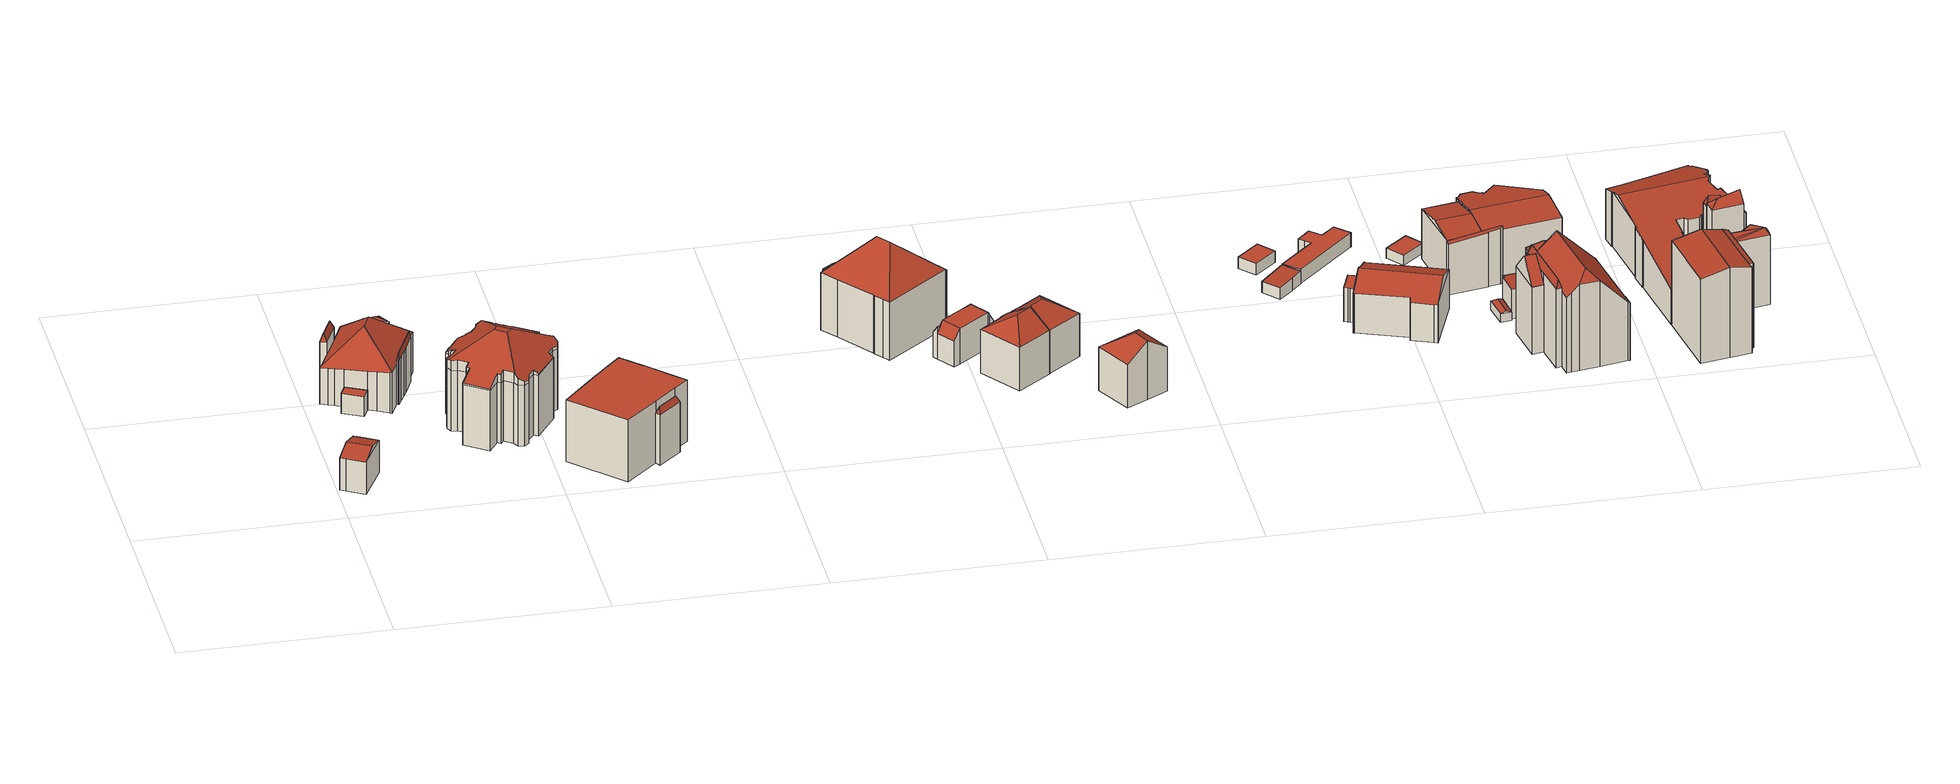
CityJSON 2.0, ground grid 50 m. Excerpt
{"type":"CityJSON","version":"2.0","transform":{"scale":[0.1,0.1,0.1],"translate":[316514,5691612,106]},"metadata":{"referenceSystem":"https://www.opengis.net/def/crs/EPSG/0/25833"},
"CityObjects":{
"building1":{"type":"Building","attributes":{"Dachtyp_tdc":"tdcFreeFormRoof","Gemeindeschluessel":14713000,"Dachneigung":15.36,"QualitaetDacherkennung":41,"Geometrietyp2DReferenz":"3000","function":"31001_9998","roofType":"5000","measuredHeight":9.79},"geometry":[{"type":"MultiSurface","lod":"2","boundaries":[[[0,1,2,3]],[[1,4,5,2]],[[4,6,7,5]],[[6,8,9,7]],[[8,10,11,9]],[[10,12,13,11]],[[12,14,15,13]],[[14,0,3,15]],[[16,14,12,10,8,17]],[[0,16,17,6,4,1]],[[0,14,16]],[[8,6,17]],[[3,2,5,7,9,11,13,15]]],"semantics":{"surfaces":[{"type":"WallSurface"},{"type":"RoofSurface"},{"type":"GroundSurface"}],"values":[0,0,0,0,0,0,0,0,1,1,0,0,2]}}]},
"building2":{"type":"Building","attributes":{"Dachtyp_tdc":"tdcPolyFlatRoof","Gemeindeschluessel":14713000,"Dachneigung":0,"QualitaetDacherkennung":39,"Geometrietyp2DReferenz":"3000","function":"31001_9998","roofType":"1000","measuredHeight":5.15},"geometry":[{"type":"MultiSurface","lod":"2","boundaries":[[[18,19,20,21]],[[19,22,23,20]],[[22,24,25,23]],[[24,18,21,25]],[[24,22,19,18]],[[21,20,23,25]]],"semantics":{"surfaces":[{"type":"WallSurface"},{"type":"RoofSurface"},{"type":"GroundSurface"}],"values":[0,0,0,0,1,2]}}]},
"building3":{"type":"Building","attributes":{"Gemeindeschluessel":14713000,"Geometrietyp2DReferenz":"3000","function":"31001_9998","roofType":"9999"},"children":["building3-1","building3-2","building3-3","building3-4"]},
"building3-1":{"type":"BuildingPart","attributes":{"Dachtyp_tdc":"tdcFreeFormRoof","Dachneigung":22.21,"QualitaetDacherkennung":17,"Geometrietyp2DReferenz":"3000","roofType":"5000","measuredHeight":12.73},"parents":["building3"],"geometry":[{"type":"MultiSurface","lod":"2","boundaries":[[[26,27,28,29,30]],[[27,31,32,28]],[[31,33,32]],[[34,31,27]],[[34,27,26,35]],[[34,35,31]],[[29,28,32,36]],[[37,33,31,35]],[[37,36,32,33]],[[30,37,35,26]],[[30,29,36,37]]],"semantics":{"surfaces":[{"type":"WallSurface"},{"type":"RoofSurface"},{"type":"GroundSurface"},{"type":"ClosureSurface"}],"values":[0,0,0,1,1,1,2,0,3,0,3]}}]},
"building3-2":{"type":"BuildingPart","attributes":{"Dachtyp_tdc":"tdcFreeFormRoof","Dachneigung":78.29,"QualitaetDacherkennung":28,"Geometrietyp2DReferenz":"3000","roofType":"5000","measuredHeight":13.33},"parents":["building3"],"geometry":[{"type":"MultiSurface","lod":"2","boundaries":[[[38,39,40,41]],[[39,42,43,40]],[[42,44,45,43]],[[44,46,47,45]],[[46,48,49,47]],[[48,50,51,52,49]],[[53,38,41,54,55]],[[50,48,46,56]],[[46,44,42,39,38,57,56]],[[38,53,58,57]],[[58,50,56,57]],[[41,40,43,45,47,49,52,59,54]],[[60,51,50,58]],[[60,59,52,51]],[[55,60,58,53]],[[55,54,59,60]]],"semantics":{"surfaces":[{"type":"WallSurface"},{"type":"RoofSurface"},{"type":"GroundSurface"},{"type":"ClosureSurface"}],"values":[0,0,0,0,0,0,0,1,1,1,1,2,0,3,0,3]}}]},
"building3-3":{"type":"BuildingPart","attributes":{"Dachtyp_tdc":"tdcFreeFormRoof","Dachneigung":69.82,"QualitaetDacherkennung":34,"Geometrietyp2DReferenz":"3000","roofType":"5000","measuredHeight":14.77},"parents":["building3"],"geometry":[{"type":"MultiSurface","lod":"2","boundaries":[[[61,62,63,64,65]],[[62,66,67,63]],[[66,68,69,70,67]],[[71,68,66]],[[72,71,66,62]],[[72,62,61]],[[71,72,61,68]],[[64,63,67,70]],[[65,69,68,61]],[[65,64,70,69]]],"semantics":{"surfaces":[{"type":"WallSurface"},{"type":"RoofSurface"},{"type":"GroundSurface"},{"type":"ClosureSurface"}],"values":[0,0,0,1,1,1,1,2,0,3]}}]},
"building3-4":{"type":"BuildingPart","attributes":{"Dachtyp_tdc":"tdcHipRoof","Dachneigung":43.46,"QualitaetDacherkennung":25,"Geometrietyp2DReferenz":"3000","roofType":"3200","measuredHeight":17.44},"parents":["building3"],"geometry":[{"type":"MultiSurface","lod":"2","boundaries":[[[51,73,74,52]],[[73,75,76,74]],[[75,77,78,76]],[[77,79,23,78]],[[79,80,20,23]],[[80,81,82,20]],[[81,83,84,82]],[[83,85,86,84]],[[85,87,88,86]],[[87,65,64,88]],[[69,89,90,70]],[[89,30,29,90]],[[33,91,92,32]],[[91,55,54,92]],[[91,33,37,30,89,93]],[[85,83,81,80,79,77,75,73,94]],[[89,69,65,87,85,94,93]],[[73,51,60,55,91,93,94]],[[52,74,76,78,23,20,82,84,86,88,64,70,90,29,36,32,92,54,59]],[[70,64,65,69]],[[36,29,30,37]],[[32,36,37,33]],[[59,54,55,60]],[[52,59,60,51]]],"semantics":{"surfaces":[{"type":"WallSurface"},{"type":"RoofSurface"},{"type":"GroundSurface"},{"type":"ClosureSurface"}],"values":[0,0,0,0,0,0,0,0,0,0,0,0,0,0,1,1,1,1,2,3,3,3,3,3]}}]},
"building4":{"type":"Building","attributes":{"Dachtyp_tdc":"tdcFreeFormRoof","Gemeindeschluessel":14713000,"Dachneigung":36.58,"QualitaetDacherkennung":14,"Geometrietyp2DReferenz":"3000","function":"31001_9998","roofType":"5000","measuredHeight":22.83},"geometry":[{"type":"MultiSurface","lod":"2","boundaries":[[[95,96,97,98]],[[98,97,99,100]],[[100,99,101,102]],[[102,101,103,104]],[[104,103,105,106]],[[106,105,107,108]],[[108,107,109,110]],[[110,109,111,112]],[[112,111,113,114]],[[114,113,115,116]],[[116,115,117,118]],[[118,117,119,120]],[[120,119,121,122]],[[122,121,123,124]],[[124,123,125,126]],[[127,128,129,130]],[[131,132,128,127]],[[130,129,133,134]],[[134,133,135,136]],[[136,135,137,138]],[[138,137,139,140]],[[141,142,143,144]],[[144,143,145,146]],[[146,145,132,131]],[[140,139,147,148]],[[149,150,151,152,153,154,155,156,157,158,159,160,161,162,163,164,165,166,167,168,169,170,171,172,173,174,175,176,177,178,179,180,181,182,183,184,185,186,187,188,189,190,191,192,193,194,195,196,197,198,199,200,201,202,203,204,205]],[[134,136,150,149]],[[136,138,151,150]],[[138,140,152,151]],[[140,148,153,152]],[[148,206,154,153]],[[206,207,155,154]],[[207,208,156,155]],[[208,209,157,156]],[[209,95,158,157]],[[95,98,159,158]],[[98,100,160,159]],[[100,102,161,160]],[[102,104,162,161]],[[104,106,163,162]],[[106,108,164,163]],[[108,110,165,164]],[[110,112,166,165]],[[112,114,167,166]],[[114,116,168,167]],[[116,118,169,168]],[[118,120,170,169]],[[120,122,171,170]],[[122,124,172,171]],[[124,126,173,172]],[[126,210,174,173]],[[210,211,175,174]],[[211,212,176,175]],[[212,213,177,176]],[[213,214,178,177]],[[214,215,179,178]],[[215,216,180,179]],[[216,217,181,180]],[[217,218,182,181]],[[218,219,183,182]],[[219,220,184,183]],[[220,221,185,184]],[[221,222,186,185]],[[222,223,187,186]],[[223,224,188,187]],[[224,225,189,188]],[[225,226,190,189]],[[226,227,191,190]],[[227,228,192,191]],[[228,229,193,192]],[[229,230,194,193]],[[230,231,195,194]],[[231,232,196,195]],[[232,233,197,196]],[[233,234,198,197]],[[234,235,199,198]],[[235,141,200,199]],[[141,144,201,200]],[[144,146,202,201]],[[146,131,203,202]],[[131,127,204,203]],[[127,130,205,204]],[[130,134,149,205]],[[132,145,143,142,236,237,238,239,147,139,137,135,133,129,128]],[[240,125,123,121,119,117,115,113,111,109,107,105,103,101,99,97,96,241,242,243,244,239,238,245]],[[246,247,248,249,250,251,218,252,253,254,255,256,257,258,259,240,245,260,261]],[[262,263,264,265,266,267,268,269,270,261,260,237,236,271,272]],[[237,260,245,238]],[[233,262,272,234]],[[234,272,271,235]],[[235,271,236,142,141]],[[224,246,261,270,225]],[[225,270,269,226]],[[226,269,268,227]],[[227,268,267,228]],[[228,267,266,229]],[[229,266,265,230]],[[230,265,264,231]],[[231,264,263,232]],[[232,263,262,233]],[[210,259,258,211]],[[126,125,240,259,210]],[[211,258,257,212]],[[212,257,256,213]],[[213,256,255,214]],[[214,255,254,215]],[[215,254,253,216]],[[216,253,252,217]],[[217,252,218]],[[219,251,250,220]],[[218,251,219]],[[220,250,249,221]],[[221,249,248,222]],[[222,248,247,223]],[[223,247,246,224]],[[206,244,243,207]],[[148,147,239,244,206]],[[207,243,242,208]],[[208,242,241,209]],[[209,241,96,95]]],"semantics":{"surfaces":[{"type":"WallSurface"},{"type":"GroundSurface"},{"type":"RoofSurface"}],"values":[0,0,0,0,0,0,0,0,0,0,0,0,0,0,0,0,0,0,0,0,0,0,0,0,0,1,0,0,0,0,0,0,0,0,0,0,0,0,0,0,0,0,0,0,0,0,0,0,0,0,0,0,0,0,0,0,0,0,0,0,0,0,0,0,0,0,0,0,0,0,0,0,0,0,0,0,0,0,0,0,0,0,0,2,2,2,2,2,0,0,0,0,0,0,0,0,0,0,0,0,0,0,0,0,0,0,0,0,0,0,0,0,0,0,0,0,0,0,0,0]}}]},
"building5":{"type":"Building","attributes":{"Gemeindeschluessel":14713000,"Geometrietyp2DReferenz":"3000","function":"31001_9998","roofType":"9999"},"children":["building5-1","building5-2","building5-3","building5-4"]},
"building5-1":{"type":"BuildingPart","attributes":{"Dachtyp_tdc":"tdcFreeFormRoof","Dachneigung":62.44,"QualitaetDacherkennung":22,"Geometrietyp2DReferenz":"3000","roofType":"5000","measuredHeight":15.37},"parents":["building5"],"geometry":[{"type":"MultiSurface","lod":"2","boundaries":[[[273,274,275,276]],[[274,277,278,275]],[[277,279,280,278]],[[281,279,277]],[[282,281,277,274]],[[282,274,273]],[[281,282,273,279]],[[276,275,278,280]],[[276,280,279,273]]],"semantics":{"surfaces":[{"type":"WallSurface"},{"type":"RoofSurface"},{"type":"GroundSurface"},{"type":"ClosureSurface"}],"values":[0,0,0,0,1,0,1,2,3]}}]},
"building5-2":{"type":"BuildingPart","attributes":{"Dachtyp_tdc":"tdcFreeFormRoof","Dachneigung":59.73,"QualitaetDacherkennung":16,"Geometrietyp2DReferenz":"3000","roofType":"5000","measuredHeight":10.86},"parents":["building5"],"geometry":[{"type":"MultiSurface","lod":"2","boundaries":[[[283,284,285,286]],[[284,287,288,285]],[[287,289,290,288]],[[291,289,287]],[[292,291,287,284]],[[292,284,283]],[[291,292,283,289]],[[286,285,288,290]],[[286,290,289,283]]],"semantics":{"surfaces":[{"type":"WallSurface"},{"type":"RoofSurface"},{"type":"GroundSurface"},{"type":"ClosureSurface"}],"values":[0,0,0,1,1,0,1,2,3]}}]},
"building5-3":{"type":"BuildingPart","attributes":{"Dachtyp_tdc":"tdcFreeFormRoof","Dachneigung":65.16,"QualitaetDacherkennung":27,"Geometrietyp2DReferenz":"3000","roofType":"5000","measuredHeight":14.76},"parents":["building5"],"geometry":[{"type":"MultiSurface","lod":"2","boundaries":[[[293,294,295,296]],[[294,297,298,295]],[[297,299,300,298]],[[301,299,297]],[[302,301,297,294]],[[302,294,293]],[[301,302,293,299]],[[295,298,300,296]],[[296,300,299,293]]],"semantics":{"surfaces":[{"type":"WallSurface"},{"type":"RoofSurface"},{"type":"GroundSurface"},{"type":"ClosureSurface"}],"values":[0,0,0,1,1,1,1,2,3]}}]},
"building5-4":{"type":"BuildingPart","attributes":{"Dachtyp_tdc":"tdcPolyFlatRoof","Dachneigung":0,"QualitaetDacherkennung":49,"Geometrietyp2DReferenz":"3000","roofType":"1000","measuredHeight":16.12},"parents":["building5"],"geometry":[{"type":"MultiSurface","lod":"2","boundaries":[[[303,300,299]],[[303,304,305,300]],[[304,306,307,305]],[[306,308,286,307]],[[308,283,286]],[[309,290,289]],[[309,310,311,290]],[[310,312,273,276,311]],[[313,314,315,280,279]],[[314,316,296,315]],[[316,293,296]],[[314,313,312,310,309,308,306,304,303,316]],[[300,305,307,286,290,311,276,280,315,296]],[[299,293,316,303]],[[299,300,296,293]],[[289,283,308,309]],[[289,290,286,283]],[[279,273,312,313]],[[279,280,276,273]]],"semantics":{"surfaces":[{"type":"WallSurface"},{"type":"RoofSurface"},{"type":"GroundSurface"},{"type":"ClosureSurface"}],"values":[0,0,0,0,0,0,0,0,0,0,0,1,2,0,3,0,3,0,3]}}]},
"building6":{"type":"Building","attributes":{"Dachtyp_tdc":"tdcPolyFlatRoof","Gemeindeschluessel":14713000,"Dachneigung":33.52,"QualitaetDacherkennung":45,"Geometrietyp2DReferenz":"3000","function":"31001_9998","roofType":"2100","measuredHeight":15.21},"geometry":[{"type":"MultiSurface","lod":"2","boundaries":[[[317,318,319,320]],[[318,321,322,319]],[[321,323,324,322]],[[323,325,326,324]],[[325,327,328,326]],[[327,317,320,328]],[[327,325,323,321,318,317]],[[320,319,322,324,326,328]]],"semantics":{"surfaces":[{"type":"WallSurface"},{"type":"RoofSurface"},{"type":"GroundSurface"}],"values":[0,0,0,0,0,0,1,2]}}]},
"building7":{"type":"Building","attributes":{"Dachtyp_tdc":"tdcHipRoof","Gemeindeschluessel":14713000,"Dachneigung":40.8,"QualitaetDacherkennung":83,"Geometrietyp2DReferenz":"3000","function":"31001_9998","roofType":"3200","measuredHeight":23.34},"geometry":[{"type":"MultiSurface","lod":"2","boundaries":[[[329,330,331,332]],[[330,333,334,331]],[[333,335,320,334]],[[335,336,328,320]],[[336,337,338,328]],[[337,339,340,338]],[[339,341,342,340]],[[341,343,344,342]],[[343,345,346,344]],[[345,347,348,346]],[[347,349,350,348]],[[349,351,352,350]],[[351,353,354,352]],[[353,355,356,354]],[[355,357,358,356]],[[357,359,360,358]],[[359,329,332,360]],[[355,353,361]],[[341,339,337,336,335,333,362]],[[353,351,349,347,345,343,341,362,361]],[[333,330,329,359,357,355,361,362]],[[332,331,334,320,328,338,340,342,344,346,348,350,352,354,356,358,360]]],"semantics":{"surfaces":[{"type":"WallSurface"},{"type":"RoofSurface"},{"type":"GroundSurface"}],"values":[0,0,0,0,0,0,0,0,0,0,0,0,0,0,0,0,0,1,1,1,1,2]}}]},
"building8":{"type":"Building","attributes":{"Gemeindeschluessel":14713000,"Geometrietyp2DReferenz":"3000","function":"31001_9998","roofType":"9999"},"children":["building8-1","building8-2"]},
"building8-1":{"type":"BuildingPart","attributes":{"Dachtyp_tdc":"tdcPolyFlatRoof","Dachneigung":55.82,"QualitaetDacherkennung":37,"Geometrietyp2DReferenz":"3000","roofType":"2100","measuredHeight":8.26},"parents":["building8"],"geometry":[{"type":"MultiSurface","lod":"2","boundaries":[[[363,364,365,366]],[[367,368,369,370,371]],[[368,363,366,369]],[[368,367,372,373,364,363]],[[366,365,374,370,369]],[[371,372,367]],[[370,374,373,372,371]],[[374,365,364,373]]],"semantics":{"surfaces":[{"type":"WallSurface"},{"type":"RoofSurface"},{"type":"GroundSurface"},{"type":"ClosureSurface"}],"values":[0,0,0,1,2,0,3,3]}}]},
"building8-2":{"type":"BuildingPart","attributes":{"Dachtyp_tdc":"tdcCutGableRoof","Dachneigung":0.116,"QualitaetDacherkennung":46,"Geometrietyp2DReferenz":"3000","roofType":"9999","measuredHeight":9.32},"parents":["building8"],"geometry":[{"type":"MultiSurface","lod":"2","boundaries":[[[375,376,377,378]],[[376,379,380,377]],[[379,381,382,380]],[[381,383,384,382]],[[383,385,386,384]],[[385,387,388,386]],[[387,371,370,388]],[[389,390,391,365,364]],[[390,375,378,391]],[[383,381,379,376,375,390]],[[392,372,371,387,385]],[[390,389,392,385,383]],[[378,377,380,382,384,386,388,370,374,365,391]],[[373,372,392]],[[374,370,371,372,373]],[[389,364,373,392]],[[374,373,364,365]]],"semantics":{"surfaces":[{"type":"WallSurface"},{"type":"RoofSurface"},{"type":"GroundSurface"},{"type":"ClosureSurface"}],"values":[0,0,0,0,0,0,0,0,0,1,1,1,2,0,3,0,3]}}]},
"building9":{"type":"Building","attributes":{"Gemeindeschluessel":14713000,"Dachtyp_tdc":"tdcHipAndGableRoof","Dachneigung":32.14,"QualitaetDacherkennung":64,"Geometrietyp2DReferenz":"3000","function":"31001_9998","roofType":"5000","measuredHeight":15.23},"geometry":[{"type":"MultiSurface","lod":"2","boundaries":[[[393,394,395,396]],[[394,397,398,395]],[[397,399,400,398]],[[399,401,402,400]],[[401,403,404,402]],[[403,405,406,404]],[[405,407,408,406]],[[407,393,396,408]],[[403,401,409]],[[401,399,397,409]],[[397,394,393,407,405,403,409]],[[396,395,398,400,402,404,406,408]]],"semantics":{"surfaces":[{"type":"WallSurface"},{"type":"RoofSurface"},{"type":"GroundSurface"}],"values":[0,0,0,0,0,0,0,0,1,1,1,2]}}]},
"building10":{"type":"Building","attributes":{"Dachtyp_tdc":"tdcHipAndGableRoof","Gemeindeschluessel":14713000,"Dachneigung":34.4,"QualitaetDacherkennung":70,"Geometrietyp2DReferenz":"3000","function":"31001_9998","roofType":"5000","measuredHeight":15.25},"geometry":[{"type":"MultiSurface","lod":"2","boundaries":[[[410,411,412,413]],[[411,414,415,412]],[[414,416,417,415]],[[416,418,419,417]],[[418,420,421,419]],[[420,399,422,421]],[[399,423,424,422]],[[423,410,413,424]],[[420,418,425]],[[418,416,414,411,410,423,425]],[[423,399,420,425]],[[413,412,415,417,419,421,422,424]]],"semantics":{"surfaces":[{"type":"WallSurface"},{"type":"RoofSurface"},{"type":"GroundSurface"}],"values":[0,0,0,0,0,0,0,0,1,1,1,2]}}]},
"building11":{"type":"Building","attributes":{"Gemeindeschluessel":14713000,"Geometrietyp2DReferenz":"3000","function":"31001_9998","roofType":"9999"},"children":["building11-1","building11-2"]},
"building11-1":{"type":"BuildingPart","attributes":{"Dachtyp_tdc":"tdcPolyFlatRoof","Dachneigung":0,"QualitaetDacherkennung":66,"Geometrietyp2DReferenz":"3000","roofType":"1000","measuredHeight":8.71},"parents":["building11"],"geometry":[{"type":"MultiSurface","lod":"2","boundaries":[[[426,427,428,429]],[[427,430,431,428]],[[430,432,433,431]],[[432,434,435,433]],[[434,436,437,435]],[[436,438,439,437]],[[436,434,432,430,427,426,438]],[[439,429,428,431,433,435,437]],[[429,439,438,426]]],"semantics":{"surfaces":[{"type":"WallSurface"},{"type":"RoofSurface"},{"type":"GroundSurface"},{"type":"ClosureSurface"}],"values":[0,0,0,0,0,0,1,2,3]}}]},
"building11-2":{"type":"BuildingPart","attributes":{"Dachtyp_tdc":"tdcHipAndGableRoof","Dachneigung":34.58,"QualitaetDacherkennung":77,"Geometrietyp2DReferenz":"3000","roofType":"5000","measuredHeight":15.35},"parents":["building11"],"geometry":[{"type":"MultiSurface","lod":"2","boundaries":[[[440,439,438]],[[440,441,442,439]],[[441,443,444,442]],[[443,445,446,444]],[[445,447,448,446]],[[447,449,450,448]],[[449,451,426,429,450]],[[449,447,452]],[[447,445,443,452]],[[443,441,440,451,449,452]],[[439,442,444,446,448,450,429]],[[438,426,451,440]],[[438,439,429,426]]],"semantics":{"surfaces":[{"type":"WallSurface"},{"type":"RoofSurface"},{"type":"GroundSurface"},{"type":"ClosureSurface"}],"values":[0,0,0,0,0,0,0,1,1,1,2,0,3]}}]},
"building12":{"type":"Building","attributes":{"Gemeindeschluessel":14713000,"Dachneigung":90,"Dachorientierung":0,"MittlereTraufHoehe":110.22,"QualitaetDacherkennung":100,"ObjektHoehe":3.01,"BodenHoehe":107.21,"Geometrietyp2DReferenz":"3000","AbsoluteHoehe":110.22,"Dachflaeche":35.05,"function":"31001_9998","roofType":"1000","measuredHeight":3.01,"storeysAboveGround":1},"geometry":[{"type":"MultiSurface","lod":"2","boundaries":[[[453,454,455,456]],[[454,457,458,455]],[[457,459,460,458]],[[459,453,456,460]],[[459,457,454,453]],[[456,455,458,460]]],"semantics":{"surfaces":[{"type":"WallSurface"},{"type":"RoofSurface"},{"type":"GroundSurface"}],"values":[0,0,0,0,1,2]}}]},
"building13":{"type":"Building","attributes":{"Dachtyp_tdc":"tdcPolyFlatRoof","Gemeindeschluessel":14713000,"Dachneigung":4.14,"QualitaetDacherkennung":82,"Geometrietyp2DReferenz":"3000","function":"31001_9998","roofType":"2100","measuredHeight":3.4},"geometry":[{"type":"MultiSurface","lod":"2","boundaries":[[[461,462,463,464]],[[462,465,466,463]],[[465,467,468,466]],[[467,469,470,468]],[[469,471,472,470]],[[471,461,464,472]],[[471,469,467,465,462,461]],[[464,463,466,468,470,472]]],"semantics":{"surfaces":[{"type":"WallSurface"},{"type":"RoofSurface"},{"type":"GroundSurface"}],"values":[0,0,0,0,0,0,1,2]}}]},
"building14":{"type":"Building","attributes":{"Dachtyp_tdc":"tdcPolyFlatRoof","Gemeindeschluessel":14713000,"Dachneigung":0,"QualitaetDacherkennung":48,"Geometrietyp2DReferenz":"3000","function":"31001_9998","roofType":"1000","measuredHeight":8.76},"geometry":[{"type":"MultiSurface","lod":"2","boundaries":[[[473,474,475,476]],[[474,477,478,475]],[[477,479,480,478]],[[479,481,482,480]],[[481,483,484,482]],[[483,473,476,484]],[[483,481,479,477,474,473]],[[476,475,478,480,482,484]]],"semantics":{"surfaces":[{"type":"WallSurface"},{"type":"RoofSurface"},{"type":"GroundSurface"}],"values":[0,0,0,0,0,0,1,2]}}]},
"building15":{"type":"Building","attributes":{"Dachtyp_tdc":"tdcPolyFlatRoof","Gemeindeschluessel":14713000,"Dachneigung":3.26,"QualitaetDacherkennung":63,"Geometrietyp2DReferenz":"3000","function":"31001_9998","roofType":"2100","measuredHeight":3.71},"geometry":[{"type":"MultiSurface","lod":"2","boundaries":[[[485,486,487,488]],[[486,489,490,487]],[[489,491,492,490]],[[491,493,494,492]],[[493,495,496,494]],[[495,497,498,496]],[[497,499,500,498]],[[499,501,502,500]],[[501,503,504,502]],[[503,505,506,504]],[[505,485,488,506]],[[505,503,501,499,497,495,493,491,489,486,485]],[[488,487,490,492,494,496,498,500,502,504,506]]],"semantics":{"surfaces":[{"type":"WallSurface"},{"type":"RoofSurface"},{"type":"GroundSurface"}],"values":[0,0,0,0,0,0,0,0,0,0,0,1,2]}}]},
"building16":{"type":"Building","attributes":{"Dachtyp_tdc":"tdcFreeFormRoof","Gemeindeschluessel":14713000,"Dachneigung":19.87,"QualitaetDacherkennung":26,"Geometrietyp2DReferenz":"3000","function":"31001_9998","roofType":"5000","measuredHeight":12.81},"geometry":[{"type":"MultiSurface","lod":"2","boundaries":[[[507,508,509,510]],[[508,511,512,509]],[[511,513,514,512]],[[513,515,516,514]],[[515,517,518,516]],[[517,519,520,518]],[[519,521,522,520]],[[521,523,524,522]],[[523,525,526,524]],[[525,527,528,526]],[[527,529,530,528]],[[529,531,532,530]],[[531,533,534,532]],[[533,535,536,534]],[[535,507,510,536]],[[537,523,521,519,517,515,513,538]],[[529,527,525,537,538,511,508,507,535,533,531]],[[525,523,537]],[[513,511,538]],[[510,509,512,514,516,518,520,522,524,526,528,530,532,534,536]]],"semantics":{"surfaces":[{"type":"WallSurface"},{"type":"RoofSurface"},{"type":"GroundSurface"}],"values":[0,0,0,0,0,0,0,0,0,0,0,0,0,0,0,1,1,0,0,2]}}]},
"building17":{"type":"Building","attributes":{"Gemeindeschluessel":14713000,"Dachneigung":90,"Dachorientierung":0,"MittlereTraufHoehe":110.72,"QualitaetDacherkennung":98,"ObjektHoehe":2.6,"BodenHoehe":108.12,"Geometrietyp2DReferenz":"3000","AbsoluteHoehe":110.72,"Dachflaeche":35.06,"function":"31001_9998","roofType":"1000","measuredHeight":2.6,"storeysAboveGround":1},"geometry":[{"type":"MultiSurface","lod":"2","boundaries":[[[539,540,541,542]],[[540,543,544,541]],[[543,545,546,544]],[[545,539,542,546]],[[545,543,540,539]],[[542,541,544,546]]],"semantics":{"surfaces":[{"type":"WallSurface"},{"type":"RoofSurface"},{"type":"GroundSurface"}],"values":[0,0,0,0,1,2]}}]},
"building18":{"type":"Building","attributes":{"Dachtyp_tdc":"tdcFreeFormRoof","Gemeindeschluessel":14713000,"Dachneigung":21.28,"QualitaetDacherkennung":4,"Geometrietyp2DReferenz":"3000","function":"31001_9998","roofType":"5000","measuredHeight":2.73},"geometry":[{"type":"MultiSurface","lod":"2","boundaries":[[[547,548,549,550]],[[548,551,552,549]],[[551,553,554,552]],[[553,547,550,554]],[[555,553,551]],[[556,555,551,548]],[[556,548,547]],[[555,556,547,553]],[[550,549,552,554]]],"semantics":{"surfaces":[{"type":"WallSurface"},{"type":"RoofSurface"},{"type":"GroundSurface"}],"values":[0,0,0,0,1,1,0,1,2]}}]},
"building19":{"type":"Building","attributes":{"Gemeindeschluessel":14713000,"Geometrietyp2DReferenz":"3000","function":"31001_9998","roofType":"9999"},"children":["building19-1","building19-2","building19-3"]},
"building19-1":{"type":"BuildingPart","attributes":{"Dachtyp_tdc":"tdcGableAndHippedGRoof","Dachneigung":45.51,"QualitaetDacherkennung":52,"Geometrietyp2DReferenz":"3000","roofType":"9999","measuredHeight":24.7},"parents":["building19"],"geometry":[{"type":"MultiSurface","lod":"2","boundaries":[[[557,558,559,560]],[[558,561,562,559]],[[561,563,564,562]],[[563,565,566,564]],[[565,567,568,566]],[[567,569,570,568]],[[569,571,572,570]],[[571,573,574,572]],[[573,575,576,574]],[[575,577,578,576]],[[577,579,580,578]],[[579,581,582,580]],[[581,583,584,582]],[[577,575,585]],[[575,573,571,569,567,565,563,561,558,585]],[[558,557,583,581,579,577,585]],[[584,560,559,562,564,566,568,570,572,574,576,578,580,582]],[[560,584,583,557]]],"semantics":{"surfaces":[{"type":"WallSurface"},{"type":"RoofSurface"},{"type":"GroundSurface"},{"type":"ClosureSurface"}],"values":[0,0,0,0,0,0,0,0,0,0,0,0,0,1,1,1,2,3]}}]},
"building19-2":{"type":"BuildingPart","attributes":{"Dachtyp_tdc":"tdcGableRoof","Dachneigung":46.35,"QualitaetDacherkennung":43,"Geometrietyp2DReferenz":"3000","roofType":"3100","measuredHeight":22.91},"parents":["building19"],"geometry":[{"type":"MultiSurface","lod":"2","boundaries":[[[586,587,588,589,590]],[[591,592,587,586]],[[593,594,595,596]],[[586,590,594,593]],[[590,597,595,594]],[[591,586,593,596]],[[592,598,599,588,587]],[[588,599,600,597,589]],[[590,589,597]],[[599,598,600]],[[600,598,592,591,597]],[[597,591,596,595]]],"semantics":{"surfaces":[{"type":"WallSurface"},{"type":"GroundSurface"},{"type":"RoofSurface"},{"type":"ClosureSurface"}],"values":[0,0,1,0,0,0,2,2,0,0,3,3]}}]},
"building19-3":{"type":"BuildingPart","attributes":{"Dachtyp_tdc":"tdcFreeFormRoof","Dachneigung":71.7,"QualitaetDacherkennung":11,"Geometrietyp2DReferenz":"3000","roofType":"5000","measuredHeight":22.8},"parents":["building19"],"geometry":[{"type":"MultiSurface","lod":"2","boundaries":[[[601,602,592,591,596,603]],[[604,605,557,560,595,597]],[[606,601,603,584,583]],[[607,608,609]],[[608,604,600,598,602,601,610,609]],[[610,601,606]],[[606,605,607,609,610]],[[605,604,608,607]],[[603,596,595,560,584]],[[597,600,604]],[[598,592,602]],[[597,591,592,598,600]],[[595,596,591,597]],[[583,557,605,606]],[[583,584,560,557]]],"semantics":{"surfaces":[{"type":"WallSurface"},{"type":"RoofSurface"},{"type":"GroundSurface"},{"type":"ClosureSurface"}],"values":[0,0,0,1,1,1,1,0,2,0,0,3,3,0,3]}}]},
"building20":{"type":"Building","attributes":{"Gemeindeschluessel":14713000,"Geometrietyp2DReferenz":"3000","function":"31001_9998","roofType":"9999"},"children":["building20-1","building20-2","building20-3","building20-4","building20-5"]},
"building20-1":{"type":"BuildingPart","attributes":{"Dachtyp_tdc":"tdcPolyFlatRoof","Dachneigung":5.84,"QualitaetDacherkennung":29,"Geometrietyp2DReferenz":"3000","roofType":"2100","measuredHeight":14.48},"parents":["building20"],"geometry":[{"type":"MultiSurface","lod":"2","boundaries":[[[611,612,613,614,615]],[[612,616,617,613]],[[616,618,619,617]],[[618,620,621,619]],[[620,622,623,621]],[[622,624,625,623]],[[622,620,618,616,612,611,626,624]],[[625,627,614,613,617,619,621,623]],[[615,628,629,626,611]],[[614,627,629,628,615]],[[629,627,625,624,626]]],"semantics":{"surfaces":[{"type":"WallSurface"},{"type":"RoofSurface"},{"type":"GroundSurface"},{"type":"ClosureSurface"}],"values":[0,0,0,0,0,0,1,2,0,3,3]}}]},
"building20-2":{"type":"BuildingPart","attributes":{"Dachtyp_tdc":"tdcFreeFormRoof","Dachneigung":10.03,"QualitaetDacherkennung":38,"Geometrietyp2DReferenz":"3000","roofType":"5000","measuredHeight":14.91},"parents":["building20"],"geometry":[{"type":"MultiSurface","lod":"2","boundaries":[[[630,631,632,633]],[[631,634,635,632]],[[634,636,637,635]],[[636,638,639,637]],[[638,640,641,639]],[[640,642,643,641]],[[642,644,645,643]],[[644,646,647,645]],[[646,648,649,650,647]],[[651,646,644,642,640,638,636,634,631,630,652]],[[628,615,648,651,652]],[[648,646,651]],[[627,653,633,632,635,637,639,641,643,645,647,650,654,655,614]],[[630,633,653,656,657]],[[658,629,628]],[[656,653,627,629]],[[656,629,658,657]],[[614,655,659,660,649,648,615]],[[627,614,615,628,629]],[[655,654,660,659]],[[660,654,650,649]],[[628,652,630,657,661,658]],[[658,661,657]]],"semantics":{"surfaces":[{"type":"WallSurface"},{"type":"RoofSurface"},{"type":"GroundSurface"},{"type":"ClosureSurface"}],"values":[0,0,0,0,0,0,0,0,0,1,1,0,2,0,0,3,3,0,3,3,3,0,3]}}]},
"building20-3":{"type":"BuildingPart","attributes":{"Dachtyp_tdc":"tdcPolyFlatRoof","Dachneigung":3.09,"QualitaetDacherkennung":54,"Geometrietyp2DReferenz":"3000","roofType":"2100","measuredHeight":7.78},"parents":["building20"],"geometry":[{"type":"MultiSurface","lod":"2","boundaries":[[[662,663,664,665,666]],[[663,667,668,664]],[[667,669,670,668]],[[669,671,672,670]],[[671,673,674,672]],[[673,671,669,667,663,662,675]],[[665,664,668,670,672,674]],[[666,675,662]],[[665,674,673,675,666]]],"semantics":{"surfaces":[{"type":"WallSurface"},{"type":"RoofSurface"},{"type":"GroundSurface"},{"type":"ClosureSurface"}],"values":[0,0,0,0,0,1,2,0,3]}}]},
"building20-4":{"type":"BuildingPart","attributes":{"Dachtyp_tdc":"tdcGableRoof","Dachneigung":12.63,"QualitaetDacherkennung":62,"Geometrietyp2DReferenz":"3000","roofType":"3100","measuredHeight":8.47},"parents":["building20"],"geometry":[{"type":"MultiSurface","lod":"2","boundaries":[[[676,677,678,679]],[[677,680,681,678]],[[680,682,683,681]],[[682,684,685,683]],[[684,686,687,685]],[[686,666,665,687]],[[688,659,655,674,673]],[[649,689,690,650]],[[689,676,679,690]],[[660,659,688,675,666,686]],[[686,684,682,680,677,676,689,649,660]],[[679,678,681,683,685,687,665,674,655,654,650,690]],[[673,675,688]],[[674,665,666,675,673]],[[654,655,659,660]],[[649,650,654,660]]],"semantics":{"surfaces":[{"type":"WallSurface"},{"type":"RoofSurface"},{"type":"GroundSurface"},{"type":"ClosureSurface"}],"values":[0,0,0,0,0,0,0,0,0,1,1,2,0,3,3,3]}}]},
"building20-5":{"type":"BuildingPart","attributes":{"Dachtyp_tdc":"tdcGableRoof","Dachneigung":10.62,"QualitaetDacherkennung":49,"Geometrietyp2DReferenz":"3000","roofType":"3100","measuredHeight":14.62},"parents":["building20"],"geometry":[{"type":"MultiSurface","lod":"2","boundaries":[[[691,692,693,625,624]],[[692,656,653,693]],[[692,691,694]],[[691,626,629,658,661,694]],[[656,692,694,661,657]],[[627,625,693,653]],[[624,626,691]],[[627,629,626,624,625]],[[627,653,656,629]],[[657,658,629,656]],[[661,658,657]]],"semantics":{"surfaces":[{"type":"WallSurface"},{"type":"RoofSurface"},{"type":"GroundSurface"},{"type":"ClosureSurface"}],"values":[0,0,0,1,1,2,0,3,3,3,3]}}]},
"building21":{"type":"Building","attributes":{"Gemeindeschluessel":14713000,"Geometrietyp2DReferenz":"3000","function":"31001_9998","roofType":"9999"},"children":["building21-1","building21-2"]},
"building21-1":{"type":"BuildingPart","attributes":{"Dachtyp_tdc":"tdcGableRoof","Dachneigung":12.41,"QualitaetDacherkennung":71,"Geometrietyp2DReferenz":"3000","roofType":"3100","measuredHeight":23.5},"parents":["building21"],"geometry":[{"type":"MultiSurface","lod":"2","boundaries":[[[695,696,697,698]],[[696,699,700,697]],[[699,701,702,700]],[[701,703,704,702]],[[703,705,706,704]],[[705,707,708,706]],[[707,709,710,708]],[[709,711,712,710]],[[711,713,714,712]],[[709,707,705,703]],[[703,701,699,696,695,713,711,709]],[[698,697,700,702,704,706,708,710,712,714]],[[695,698,714,713]]],"semantics":{"surfaces":[{"type":"WallSurface"},{"type":"RoofSurface"},{"type":"GroundSurface"},{"type":"ClosureSurface"}],"values":[0,0,0,0,0,0,0,0,0,1,1,2,3]}}]},
"building21-2":{"type":"BuildingPart","attributes":{"Dachtyp_tdc":"tdcPolyFlatRoof","Dachneigung":16.52,"QualitaetDacherkennung":47,"Geometrietyp2DReferenz":"3000","roofType":"2100","measuredHeight":22.35},"parents":["building21"],"geometry":[{"type":"MultiSurface","lod":"2","boundaries":[[[715,716,717,714,713]],[[716,718,719,717]],[[718,720,721,719]],[[720,722,723,721]],[[722,724,725,723]],[[724,726,727,725]],[[726,728,729,727]],[[726,724,722,720,718,716,715,695,728]],[[729,698,714,717,719,721,723,725,727]],[[728,695,698,729]],[[713,695,715]],[[713,714,698,695]]],"semantics":{"surfaces":[{"type":"WallSurface"},{"type":"RoofSurface"},{"type":"GroundSurface"},{"type":"ClosureSurface"}],"values":[0,0,0,0,0,0,0,1,2,0,0,3]}}]},
"building22":{"type":"Building","attributes":{"Dachtyp_tdc":"tdcFreeFormRoof","Gemeindeschluessel":14713000,"Dachneigung":10.57,"QualitaetDacherkennung":13,"Geometrietyp2DReferenz":"3000","function":"31001_9998","roofType":"5000","measuredHeight":15.34},"geometry":[{"type":"MultiSurface","lod":"2","boundaries":[[[730,731,732,733]],[[731,734,735,732]],[[734,736,737,735]],[[736,738,739,737]],[[738,740,741,739]],[[740,742,743,741]],[[742,744,745,743]],[[744,746,747,745]],[[746,748,749,747]],[[748,750,751,749]],[[750,752,753,751]],[[752,754,755,753]],[[754,756,757,755]],[[756,758,759,757]],[[758,760,761,759]],[[760,762,763,761]],[[762,764,765,763]],[[764,766,767,765]],[[766,768,769,767]],[[768,770,771,769]],[[770,772,773,771]],[[772,774,775,773]],[[774,776,777,775]],[[776,778,779,777]],[[778,780,781,779]],[[780,782,783,781]],[[782,784,785,783]],[[784,786,787,785]],[[786,788,789,787]],[[788,790,791,789]],[[790,792,793,791]],[[792,794,795,793]],[[794,796,797,795]],[[796,798,799,797]],[[798,800,801,799]],[[800,802,803,801]],[[802,804,805,803]],[[804,806,807,805]],[[806,808,809,807]],[[808,810,811,809]],[[810,812,813,811]],[[812,814,815,813]],[[814,816,817,815]],[[816,818,819,817]],[[818,820,821,819]],[[820,822,823,821]],[[822,824,825,823]],[[824,826,827,825]],[[826,828,829,827]],[[828,830,831,829]],[[830,730,733,831]],[[788,786,784,782,780,778,776,774,772,770,768,766,764,762,760,758,756,754,752,750,748,746,744,742,740,738,736,734,731,832,833,792,790]],[[824,822,820,818,816,814,812,810,808,806,804,802,800,798,796,794,833,832,730,830,828,826]],[[794,792,833]],[[731,730,832]],[[733,732,735,737,739,741,743,745,747,749,751,753,755,757,759,761,763,765,767,769,771,773,775,777,779,781,783,785,787,789,791,793,795,797,799,801,803,805,807,809,811,813,815,817,819,821,823,825,827,829,831]]],"semantics":{"surfaces":[{"type":"WallSurface"},{"type":"RoofSurface"},{"type":"GroundSurface"}],"values":[0,0,0,0,0,0,0,0,0,0,0,0,0,0,0,0,0,0,0,0,0,0,0,0,0,0,0,0,0,0,0,0,0,0,0,0,0,0,0,0,0,0,0,0,0,0,0,0,0,0,0,1,1,0,0,2]}}]},
"building23":{"type":"Building","attributes":{"Dachtyp_tdc":"tdcFreeFormRoof","Gemeindeschluessel":14713000,"Dachneigung":46.63,"QualitaetDacherkennung":5,"Geometrietyp2DReferenz":"3000","function":"31001_9998","roofType":"5000","measuredHeight":20.47},"geometry":[{"type":"MultiSurface","lod":"2","boundaries":[[[834,835,836,837]],[[835,838,839,836]],[[838,840,841,839]],[[840,842,843,841]],[[842,844,845,843]],[[844,846,847,845]],[[846,834,837,847]],[[848,846,844]],[[849,848,844,842]],[[850,849,842,840]],[[851,850,840,838]],[[851,838,835]],[[850,848,849]],[[851,848,850]],[[835,848,851]],[[834,848,835]],[[848,834,846]],[[837,836,839,841,843,845,847]]],"semantics":{"surfaces":[{"type":"WallSurface"},{"type":"RoofSurface"},{"type":"GroundSurface"}],"values":[0,0,0,0,0,0,0,1,1,1,1,1,1,1,1,1,1,2]}}]},
"building24":{"type":"Building","attributes":{"Gemeindeschluessel":14713000,"Geometrietyp2DReferenz":"3000","function":"31001_9998","roofType":"9999"},"children":["building24-1","building24-2","building24-3"]},
"building24-1":{"type":"BuildingPart","attributes":{"Dachtyp_tdc":"tdcFreeFormRoof","Dachneigung":41.05,"QualitaetDacherkennung":5,"Geometrietyp2DReferenz":"3000","roofType":"5000","measuredHeight":21.19},"parents":["building24"],"geometry":[{"type":"MultiSurface","lod":"2","boundaries":[[[852,853,854,855]],[[853,856,857,858,854]],[[859,860,861,862,863]],[[860,852,855,861]],[[864,856,853]],[[853,852,865,864]],[[865,860,859,856,864]],[[860,865,852]],[[855,854,858,862,861]],[[863,857,856,859]],[[863,862,858,857]]],"semantics":{"surfaces":[{"type":"WallSurface"},{"type":"RoofSurface"},{"type":"GroundSurface"},{"type":"ClosureSurface"}],"values":[0,0,0,0,1,1,1,0,2,0,3]}}]},
"building24-2":{"type":"BuildingPart","attributes":{"Dachtyp_tdc":"tdcFreeFormRoof","Dachneigung":65.18,"QualitaetDacherkennung":6,"Geometrietyp2DReferenz":"3000","roofType":"5000","measuredHeight":19.99},"parents":["building24"],"geometry":[{"type":"MultiSurface","lod":"2","boundaries":[[[866,863,862,867,868]],[[857,869,870,858]],[[869,871,872,870]],[[871,873,872]],[[869,857,874]],[[857,863,875,874]],[[863,866,875]],[[866,871,869,874,875]],[[867,862,858,870,872]],[[858,862,863,857]],[[868,873,871,866]],[[868,867,872,873]]],"semantics":{"surfaces":[{"type":"WallSurface"},{"type":"RoofSurface"},{"type":"GroundSurface"},{"type":"ClosureSurface"}],"values":[0,0,0,0,1,1,1,1,2,3,0,3]}}]},
"building24-3":{"type":"BuildingPart","attributes":{"Dachtyp_tdc":"tdcFreeFormRoof","Dachneigung":30.02,"QualitaetDacherkennung":17,"Geometrietyp2DReferenz":"3000","roofType":"5000","measuredHeight":6.91},"parents":["building24"],"geometry":[{"type":"MultiSurface","lod":"2","boundaries":[[[873,876,877,872]],[[876,878,879,877]],[[878,868,867,879]],[[878,876,880]],[[876,873,881,880]],[[873,868,881]],[[868,878,880,881]],[[877,879,867,872]],[[873,872,867,868]]],"semantics":{"surfaces":[{"type":"WallSurface"},{"type":"RoofSurface"},{"type":"GroundSurface"},{"type":"ClosureSurface"}],"values":[0,0,0,1,1,1,1,2,3]}}]}
},
"vertices":[
[60,93,86],[19,116,86],[19,116,2],[60,93,2],[7,123,86],[7,123,2],[6,124,86],[6,124,2],[55,211,86],[55,211,2],[70,203,86],[70,203,2],[105,183,86],[105,183,2],[109,181,86],[109,181,2],[84,137,100],[30,167,100],
[75,439,62],[88,465,62],[88,465,10],[75,439,10],[136,441,62],[136,441,10],[123,414,62],[123,414,10],
[167,634,133],[202,637,133],[202,637,10],[167,634,10],[167,634,107],[220,607,133],[220,607,10],[220,607,111],[197,628,137],[166,634,133],[166,634,10],[166,634,107],
[257,544,125],[237,502,125],[237,502,10],[257,544,10],[230,487,125],[230,487,10],[219,466,125],[219,466,10],[211,450,125],[211,450,10],[208,451,125],[208,451,10],[205,453,125],[205,453,115],[205,453,10],[251,546,125],[251,546,10],[251,546,114],[210,455,143],[252,542,142],[250,547,125],[250,547,10],[250,547,115],
[63,542,136],[49,549,136],[49,549,10],[63,542,10],[63,542,104],[79,610,136],[79,610,10],[93,603,136],[93,603,104],[93,603,10],[83,600,157],[59,553,157],
[187,416,115],[187,416,10],[183,418,114],[183,418,10],[156,432,112],[156,432,10],[136,441,111],[88,465,108],[68,475,106],[68,475,10],[54,482,105],[54,482,10],[37,490,104],[37,490,10],[39,492,104],[39,492,10],[119,657,104],[119,657,10],[269,583,115],[269,583,10],[163,555,184],[145,518,184],
[323,364,169],[323,364,190],[312,372,181],[312,372,169],[318,379,182],[318,379,169],[310,384,176],[310,384,169],[304,389,171],[304,389,169],[315,405,171],[315,405,169],[317,407,171],[317,407,169],[331,427,170],[331,427,169],[333,431,170],[333,431,169],[345,447,170],[345,447,169],[359,437,181],[359,437,169],[363,442,181],[363,442,169],[373,435,190],[373,435,169],[388,457,189],[388,457,169],[391,472,185],[391,472,169],[403,479,188],[403,479,169],[369,208,169],[369,208,172],[314,247,172],[314,247,169],[391,240,169],[391,240,190],[337,279,190],[337,279,169],[330,284,190],[330,284,169],[337,294,196],[337,294,169],[315,309,196],[315,309,169],[427,230,169],[427,230,196],[406,245,196],[406,245,169],[399,235,190],[399,235,169],[301,312,193],[301,312,169],[337,279,11],[330,284,11],[337,294,11],[315,309,11],[301,312,11],[294,323,11],[296,337,11],[300,339,11],[310,345,11],[323,364,11],[312,372,11],[318,379,11],[310,384,11],[304,389,11],[315,405,11],[317,407,11],[331,427,11],[333,431,11],[345,447,11],[359,437,11],[363,442,11],[373,435,11],[388,457,11],[391,472,11],[403,479,11],[417,476,11],[425,462,11],[426,461,11],[433,456,11],[445,448,11],[450,455,11],[452,458,11],[460,453,11],[474,473,11],[528,434,11],[514,414,11],[522,408,11],[515,398,11],[534,384,11],[549,381,11],[557,369,11],[554,355,11],[541,348,11],[526,327,11],[537,319,11],[488,250,11],[478,257,11],[463,237,11],[460,222,11],[449,214,11],[435,216,11],[427,230,11],[406,245,11],[399,235,11],[391,240,11],[369,208,11],[314,247,11],[294,323,169],[296,337,169],[300,339,169],[310,345,169],[417,476,169],[425,462,169],[426,461,169],[433,456,169],[445,448,169],[450,455,169],[452,458,169],[460,453,169],[474,473,169],[528,434,169],[514,414,169],[522,408,169],[515,398,169],[534,384,169],[549,381,169],[557,369,169],[554,355,169],[541,348,169],[526,327,169],[537,319,169],[488,250,169],[478,257,169],[463,237,169],[460,222,169],[449,214,169],[435,216,169],[430,225,195],[434,334,239],[408,353,239],[297,317,195],[406,478,190],[310,345,190],[300,339,188],[296,337,187],[294,323,191],[418,369,238],[549,381,188],[534,384,191],[515,398,191],[522,408,184],[514,414,184],[528,434,170],[460,453,183],[452,458,184],[450,455,186],[445,448,191],[433,456,191],[426,461,191],[425,462,191],[417,476,187],[447,349,238],[550,380,188],[460,222,175],[463,237,180],[478,257,180],[488,250,171],[537,319,170],[526,327,180],[541,348,179],[554,355,175],[557,369,179],[435,216,188],[449,214,179],
[729,233,152],[739,244,152],[739,244,13],[729,233,13],[780,204,152],[780,204,13],[769,193,152],[769,193,13],[775,199,166],[734,239,166],
[596,198,108],[586,208,108],[586,208,13],[596,198,13],[637,260,108],[637,260,13],[647,250,108],[647,250,13],[637,250,121],[591,203,121],
[775,125,144],[784,113,144],[784,113,13],[775,125,13],[729,65,144],[729,65,13],[720,76,144],[720,76,13],[730,76,160],[774,114,160],
[720,76,174],[643,9,174],[643,9,13],[525,125,174],[525,125,13],[596,198,174],[647,250,174],[679,282,174],[679,282,13],[729,233,174],[769,193,174],[809,155,174],[809,155,13],[775,125,174],
[1210,575,167],[1209,578,165],[1209,578,15],[1210,575,15],[1211,592,159],[1211,592,15],[1238,611,159],[1238,611,15],[1251,609,165],[1251,609,15],[1253,607,167],[1253,607,15],
[1296,446,166],[1232,530,165],[1232,530,15],[1296,446,15],[1202,569,165],[1202,569,15],[1210,575,165],[1253,607,165],[1305,646,166],[1305,646,15],[1348,679,166],[1348,679,15],[1356,684,166],[1356,684,15],[1387,643,166],[1387,643,15],[1386,642,168],[1386,642,15],[1446,562,167],[1446,562,15],[1448,563,165],[1448,563,15],[1480,521,166],[1480,521,15],[1478,519,168],[1478,519,15],[1326,406,166],[1326,406,15],[1314,422,166],[1314,422,15],[1299,442,166],[1299,442,15],[1353,530,248],[1329,562,248],
[1486,446,80],[1502,444,97],[1502,444,15],[1486,446,15],[1431,391,98],[1424,401,80],[1424,401,15],[1431,391,15],[1431,391,82],[1440,398,97],[1446,402,97],[1446,402,15],
[1537,469,78],[1565,432,77],[1565,432,15],[1537,469,15],[1568,427,77],[1568,427,15],[1558,420,97],[1558,420,15],[1553,415,108],[1553,415,15],[1478,359,108],[1478,359,15],[1462,348,82],[1462,348,15],[1502,444,108],[1522,458,108],[1522,458,15],[1446,402,108],
[1575,364,125],[1591,375,125],[1591,375,15],[1575,364,15],[1631,321,167],[1631,321,15],[1665,276,128],[1665,276,15],[1584,216,128],[1584,216,15],[1514,310,129],[1514,310,15],[1571,354,129],[1571,354,15],[1569,359,125],[1569,359,15],[1594,294,167],
[1591,375,124],[1605,386,124],[1605,386,16],[1591,375,16],[1614,392,124],[1614,392,16],[1617,388,127],[1617,388,16],[1675,430,128],[1675,430,16],[1746,335,128],[1746,335,16],[1665,276,16],[1630,323,169],[1630,323,16],[1664,347,169],
[1862,233,103],[1872,236,103],[1872,236,16],[1862,233,16],[1883,234,103],[1883,234,16],[1891,226,103],[1891,226,16],[1893,215,103],[1893,215,16],[1889,205,103],[1889,205,16],[1880,198,103],[1880,198,16],
[1880,198,131],[1908,146,131],[1908,146,16],[1857,118,170],[1857,118,16],[1805,91,129],[1805,91,16],[1758,180,129],[1758,180,16],[1861,235,131],[1861,235,16],[1862,233,131],[1837,156,170],
[2175,647,42],[2228,694,42],[2228,694,12],[2175,647,12],[2261,656,42],[2261,656,12],[2208,610,42],[2208,610,12],
[2205,532,41],[2263,587,46],[2263,587,12],[2205,532,12],[2298,551,46],[2298,551,12],[2273,527,44],[2273,527,12],[2273,526,44],[2273,526,12],[2239,495,41],[2239,495,12],
[2367,364,102],[2358,368,102],[2358,368,14],[2367,364,14],[2379,421,102],[2379,421,14],[2407,410,102],[2407,410,14],[2385,357,102],[2385,357,14],[2372,362,102],[2372,362,14],
[2298,551,50],[2263,587,48],[2263,587,13],[2298,551,13],[2321,641,48],[2321,641,13],[2345,663,48],[2345,663,13],[2333,677,46],[2333,677,13],[2321,689,46],[2321,689,13],[2352,719,46],[2352,719,13],[2376,693,48],[2376,693,13],[2409,722,48],[2409,722,13],[2442,686,50],[2442,686,13],[2441,685,50],[2441,685,13],
[2369,317,115],[2378,339,123],[2378,339,12],[2369,317,12],[2385,357,131],[2385,357,12],[2407,410,129],[2407,410,12],[2422,446,115],[2422,446,12],[2424,445,115],[2424,445,12],[2542,399,115],[2542,399,12],[2543,400,115],[2543,400,12],[2602,377,115],[2602,377,12],[2548,238,112],[2548,238,12],[2547,235,111],[2547,235,12],[2539,238,111],[2539,238,12],[2488,259,111],[2488,259,12],[2491,271,116],[2491,271,12],[2373,316,115],[2373,316,12],[2576,311,140],[2395,382,140],
[2560,653,47],[2592,614,47],[2592,614,21],[2560,653,21],[2538,569,47],[2538,569,21],[2506,608,47],[2506,608,21],
[2729,297,35],[2702,292,35],[2702,292,13],[2729,297,13],[2692,354,35],[2692,354,13],[2720,356,35],[2720,356,13],[2707,348,41],[2715,294,41],
[2772,258,204],[2826,267,253],[2826,267,6],[2772,258,6],[2914,283,163],[2914,283,6],[2918,283,159],[2918,283,6],[2919,284,157],[2919,284,6],[2949,111,157],[2949,111,6],[2950,111,156],[2950,111,6],[2955,82,156],[2955,82,6],[2951,82,159],[2951,82,6],[2884,70,229],[2884,70,6],[2835,62,230],[2835,62,6],[2816,59,213],[2816,59,6],[2805,57,202],[2805,57,6],[2800,87,203],[2800,87,6],[2856,93,253],
[2746,153,181],[2746,153,182],[2737,202,235],[2729,251,182],[2729,251,181],[2773,157,181],[2773,157,182],[2746,153,6],[2729,251,6],[2756,255,6],[2773,157,6],[2756,255,181],[2769,184,211],[2765,207,235],[2761,229,211],
[2786,84,211],[2773,157,211],[2786,84,6],[2756,255,211],[2772,258,211],[2800,87,211],[2771,258,211],[2757,255,211],[2765,249,234],[2792,92,232],
[2741,465,161],[2742,460,161],[2742,460,16],[2741,465,16],[2741,465,151],[2736,453,161],[2736,453,16],[2706,448,157],[2706,448,16],[2706,445,157],[2706,445,16],[2612,430,148],[2612,430,16],[2610,444,148],[2610,444,16],[2628,447,150],[2697,458,16],[2697,458,151],[2697,458,149],
[2670,624,150],[2674,625,150],[2674,625,16],[2670,624,16],[2683,641,148],[2683,641,16],[2711,646,148],[2711,646,16],[2725,633,150],[2725,633,16],[2731,634,150],[2731,634,16],[2732,624,152],[2732,624,16],[2766,668,145],[2766,668,16],[2864,601,160],[2864,601,16],[2884,488,151],[2884,488,89],[2884,488,16],[2870,570,165],[2683,540,165],[2672,612,16],[2842,481,16],[2797,474,16],[2672,612,146],[2675,591,150],[2695,465,151],[2797,474,91],[2842,481,101],[2685,527,163],
[2823,312,94],[2729,297,94],[2729,297,16],[2823,312,16],[2823,312,91],[2720,356,91],[2720,356,16],[2724,357,91],[2724,357,16],[2722,366,90],[2722,366,16],[2812,380,90],[2812,380,16],[2813,374,91],
[2884,476,89],[2890,440,89],[2890,440,16],[2884,476,16],[2893,440,88],[2893,440,16],[2912,327,88],[2912,327,16],[2910,327,89],[2910,327,16],[2869,320,101],[2869,320,16],[2812,380,91],[2886,477,89],[2886,477,16],
[2610,444,150],[2585,598,146],[2585,598,16],[2599,513,163],
[3223,61,239],[3225,50,239],[3225,50,16],[3223,61,16],[3226,44,239],[3226,44,16],[3226,41,239],[3226,41,16],[3175,33,251],[3175,33,16],[3104,21,235],[3104,21,16],[3075,199,236],[3075,199,16],[3145,211,251],[3145,211,16],[3165,214,246],[3165,214,16],[3195,219,239],[3195,219,16],
[3195,219,240],[3209,221,235],[3209,221,16],[3217,174,235],[3217,174,16],[3230,95,235],[3230,95,16],[3232,83,235],[3232,83,16],[3233,76,235],[3233,76,16],[3235,65,235],[3235,65,16],[3233,63,236],[3233,63,16],
[3241,574,168],[3234,556,169],[3234,556,17],[3241,574,17],[3232,550,168],[3232,550,17],[3246,519,162],[3246,519,17],[3255,523,163],[3255,523,17],[3295,436,145],[3295,436,17],[3267,424,144],[3267,424,17],[3239,411,142],[3239,411,17],[3234,421,144],[3234,421,17],[3223,445,149],[3223,445,17],[3202,441,149],[3202,441,17],[3192,439,149],[3192,439,17],[3193,437,149],[3193,437,17],[3188,431,148],[3188,431,17],[3160,426,148],[3160,426,17],[3152,431,149],[3152,431,17],[3152,433,149],[3152,433,17],[3132,429,149],[3132,429,17],[3139,386,141],[3139,386,17],[3137,386,141],[3137,386,17],[3145,333,131],[3145,333,17],[3152,334,131],[3152,334,17],[3162,268,119],[3162,268,17],[3156,267,119],[3156,267,17],[3160,243,114],[3160,243,17],[3165,214,109],[3165,214,17],[3075,199,109],[3075,199,17],[3074,199,109],[3074,199,17],[3046,371,141],[3046,371,17],[3044,371,141],[3044,371,17],[3037,415,150],[3037,415,17],[3039,415,150],[3039,415,17],[3015,561,159],[3015,561,17],[3013,561,159],[3013,561,17],[3007,597,147],[3007,597,17],[3010,598,147],[3010,598,17],[3040,612,144],[3040,612,17],[3041,611,144],[3041,611,17],[3176,673,132],[3176,673,17],[3175,674,131],[3175,674,17],[3211,691,128],[3211,691,17],[3212,688,129],[3212,688,17],[3214,689,129],[3214,689,17],[3215,689,129],[3215,689,17],[3219,680,132],[3219,680,17],[3223,681,132],[3223,681,17],[3246,630,150],[3246,630,17],[3242,628,150],[3242,628,17],[3246,620,153],[3246,620,17],[3239,599,159],[3239,599,17],[3231,595,160],[3231,595,17],[3237,564,171],[3021,526,171],
[3209,221,200],[3165,214,200],[3165,214,18],[3209,221,18],[3160,243,200],[3160,243,18],[3242,257,200],[3242,257,18],[3260,279,200],[3260,279,18],[3308,260,200],[3308,260,18],[3309,237,200],[3309,237,18],[3300,249,214],[3267,253,223],[3250,243,216],[3177,231,216],
[3276,371,207],[3201,357,207],[3201,357,18],[3276,371,18],[3195,391,207],[3195,391,197],[3195,391,18],[3239,411,207],[3267,424,207],[3267,424,18],[3239,411,18],[3239,411,197],[3217,379,224],[3272,397,230],
[3234,421,197],[3234,421,18],[3234,421,81],[3192,413,197],[3192,413,18],[3207,416,197],[3207,416,18],[3207,416,81],[3203,405,218],[3230,414,211],
[3202,441,81],[3202,441,18],[3223,445,81],[3223,445,18],[3216,432,88],[3217,430,88]
]}
